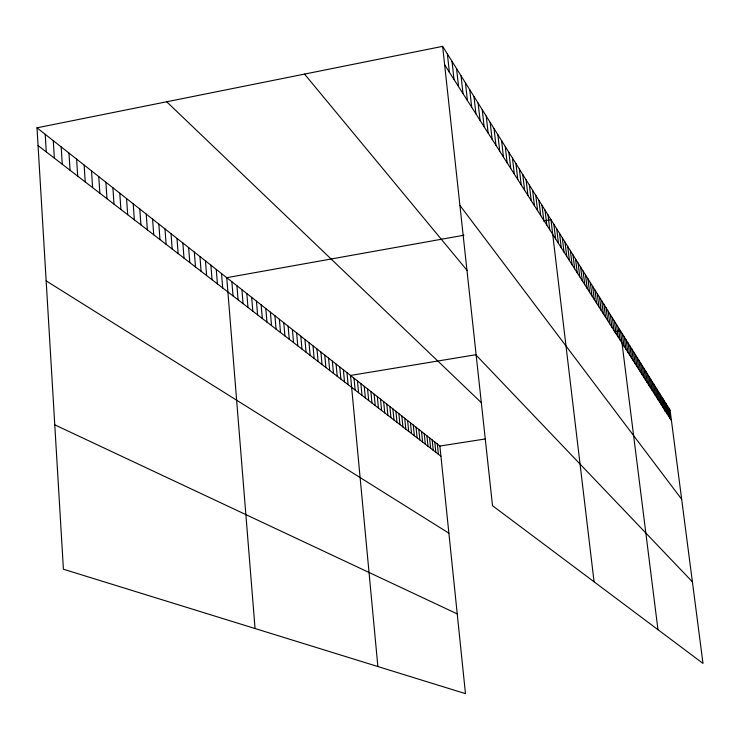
<?xml version="1.0" encoding="UTF-8"?>
<svg xmlns="http://www.w3.org/2000/svg" width="740" height="740" viewBox="0 0 740 740"><rect width="100%" height="100%" fill="white"/><g stroke="black" fill="none" stroke-linecap="round" stroke-linejoin="round"><path stroke-width="1.11" d="M37 127.817L439.884 446.035L465.469 693.648L63.409 569.217L37 127.817L442.64 46.352L670.088 410.2L703 663.419L492.516 505.707L442.64 46.352M463.934 235.218L226.745 277.685L255.06 628.528M543.502 220.973L550.967 219.641L594.063 581.788M476.153 354.682L350.519 375.448L377.872 666.537M614.219 331.862L620.471 330.826L657.962 629.675M439.884 446.035L485.357 438.95M664.677 411.042L670.088 410.2M54.769 424.834L457.228 613.895M46.157 280.876L448.884 533.179M38.064 145.586L440.929 456.219M166.685 101.778L481.25 402.569M476.181 355.2L692.39 581.825M304.529 74.093L467.255 270.6M459.91 205.378L681.66 499.278M444.648 64.796L671.439 420.607M668.683 407.953L670.042 418.414M667.267 405.687L668.627 416.204M665.834 403.393L667.202 413.965M664.381 401.08L665.76 411.699M662.92 398.731L664.298 409.414M661.44 396.372L662.827 407.102M659.941 393.976L661.338 404.762M658.434 391.562L659.83 402.394M656.907 389.111L658.304 400.007M655.363 386.641L656.769 397.593M653.799 384.143L655.215 395.151M652.218 381.618L653.642 392.681M650.617 379.065L652.051 390.193M649.008 376.475L650.442 387.668M647.37 373.867L648.813 385.115M645.724 371.221L647.167 382.534M644.05 368.557L645.502 379.916M642.366 365.847L643.818 377.28M640.655 363.118L642.116 374.607M638.925 360.352L640.396 371.906M637.177 357.55L638.648 369.168M635.41 354.719L636.89 366.402M633.616 351.861L635.105 363.608M631.803 348.966L633.301 360.778M629.971 346.033L631.47 357.91M628.121 343.064L629.62 355.006M626.244 340.058L627.751 352.074M624.338 337.014L625.855 349.104M622.414 333.943L623.94 346.098M618.492 327.663L620.028 339.956M616.485 324.453L618.029 336.82M614.459 321.206L616.013 333.647M612.396 317.923L613.96 330.438M610.315 314.593L611.888 327.182M608.206 311.216L609.788 323.889M606.079 307.803L607.66 320.55M603.914 304.344L605.505 317.164M601.722 300.838L603.313 313.732M599.502 297.286L601.102 310.264M597.254 293.688L598.864 306.749M594.969 290.034L596.588 303.178M592.657 286.343L594.285 299.571M590.317 282.597L591.954 295.907M587.949 278.795L589.586 292.198M585.543 274.947L587.19 288.433M583.101 271.053L584.757 284.613M580.632 267.094L582.288 280.747M578.116 263.079L579.79 276.825M575.572 259.009L577.255 272.847M573.001 254.884L574.684 268.814M570.383 250.703L572.076 264.726M567.728 246.457L569.43 260.572M565.036 242.146L566.748 256.354M562.308 237.781L564.019 252.081M559.533 233.34L561.253 247.752M556.721 228.845L558.45 243.349M553.862 224.276L555.601 238.881M548.026 214.933L549.783 229.742M545.038 210.16L546.804 225.071M542.004 205.304L543.78 220.326M538.923 200.374L540.709 215.506M535.797 195.369L537.582 210.613M532.615 190.291L534.419 205.637M529.387 185.13L531.2 200.586M526.112 179.876L527.925 195.462M522.773 174.547L524.605 190.245M519.388 169.127L521.228 184.945M515.947 163.623L517.787 179.552M512.45 158.027L514.3 174.076M508.889 152.329L510.748 168.507M505.272 146.548L507.141 162.846M501.591 140.656L503.468 157.093M497.854 134.671L499.74 151.228M494.043 128.584L495.939 145.271M490.167 122.387L492.072 139.213M486.226 116.078L488.141 133.043M482.221 109.668L484.136 126.762M478.132 103.138L480.066 120.37M473.979 96.487L475.922 113.868M469.743 89.716L471.695 107.235M465.432 82.815L467.393 100.492M461.048 75.794L463.018 93.619M456.571 68.644L458.55 86.617M452.02 61.355L453.999 79.476M447.376 53.928L449.365 72.206M437.34 444.028L438.394 454.268M434.778 442.002L435.832 452.288M432.188 439.949L433.242 450.29M429.57 437.886L430.625 448.274M426.925 435.795L427.988 446.239M424.251 433.686L425.315 444.176M421.55 431.55L422.614 442.095M418.812 429.394L419.885 439.995M416.056 427.221L417.129 437.867M413.272 425.01L414.345 435.721M410.45 422.79L411.532 433.548M407.601 420.542L408.684 431.355M404.725 418.267L405.807 429.135M401.811 415.963L402.902 426.897M398.869 413.642L399.961 424.631M395.9 411.292L396.992 422.337M392.894 408.915L393.985 420.015M389.851 406.51L390.942 417.675M386.77 404.086L387.871 415.307M383.662 401.626L384.763 412.911M380.517 399.147L381.618 410.487M377.335 396.631L378.436 408.036M374.116 394.087L375.226 405.557M370.86 391.516L371.97 403.05M367.567 388.916L368.677 400.507M364.237 386.289L365.357 397.944M360.87 383.625L361.99 395.345M357.457 380.934L358.576 392.718M354.016 378.205L355.126 390.063M346.977 372.646L348.096 384.634M343.379 369.815L344.507 381.868M339.743 366.938L340.872 379.065M336.071 364.034L337.2 376.235M332.343 361.092L333.472 373.358M328.569 358.114L329.707 370.453M324.758 355.098L325.887 367.512M320.892 352.046L322.02 364.533M316.97 348.956L318.108 361.518M313.011 345.821L314.149 358.456M308.996 342.648L310.134 355.367M304.926 339.438L306.064 352.231M300.801 336.182L301.948 349.049M296.629 332.889L297.776 345.83M292.402 329.541L293.539 342.574M288.11 326.164L289.257 339.272M283.772 322.733L284.918 335.923M279.368 319.255L280.516 332.528M274.91 315.73L276.057 329.087M270.387 312.16L271.534 325.609M265.808 308.534L266.955 322.076M261.155 304.871L262.312 318.487M256.447 301.143L257.594 314.861M251.665 297.369L252.821 311.17M246.827 293.549L247.974 307.442M241.906 289.664L243.062 303.65M236.929 285.733L238.077 299.811M231.87 281.736L233.026 295.907M221.538 273.578L222.685 287.943M216.256 269.406L217.412 283.873M210.9 265.17L212.047 279.739M205.461 260.878L206.608 275.539M199.939 256.512L201.086 271.284M194.333 252.09L195.48 266.964M188.644 247.595L189.792 262.571M182.863 243.025L184.01 258.121M176.999 238.391L178.146 253.589M171.042 233.683L172.179 248.992M164.983 228.91L166.121 244.329M158.832 224.044L159.97 239.584M152.588 219.114L153.726 234.765M146.233 214.101L147.371 229.863M139.786 209.004L140.915 224.886M133.228 203.824L134.356 219.826M126.558 198.561L127.687 214.683M119.778 193.205L120.907 209.457M112.887 187.756L114.006 204.138M105.876 182.225L106.995 198.736M98.753 176.592L99.863 193.233M91.501 170.866L92.602 187.636M84.12 165.038L85.22 181.947M76.608 159.1L77.709 176.148M68.968 153.069L70.059 170.256M61.189 146.927L62.271 164.252M53.271 140.674L54.353 158.138M45.214 134.301L46.278 151.922"/></g></svg>
